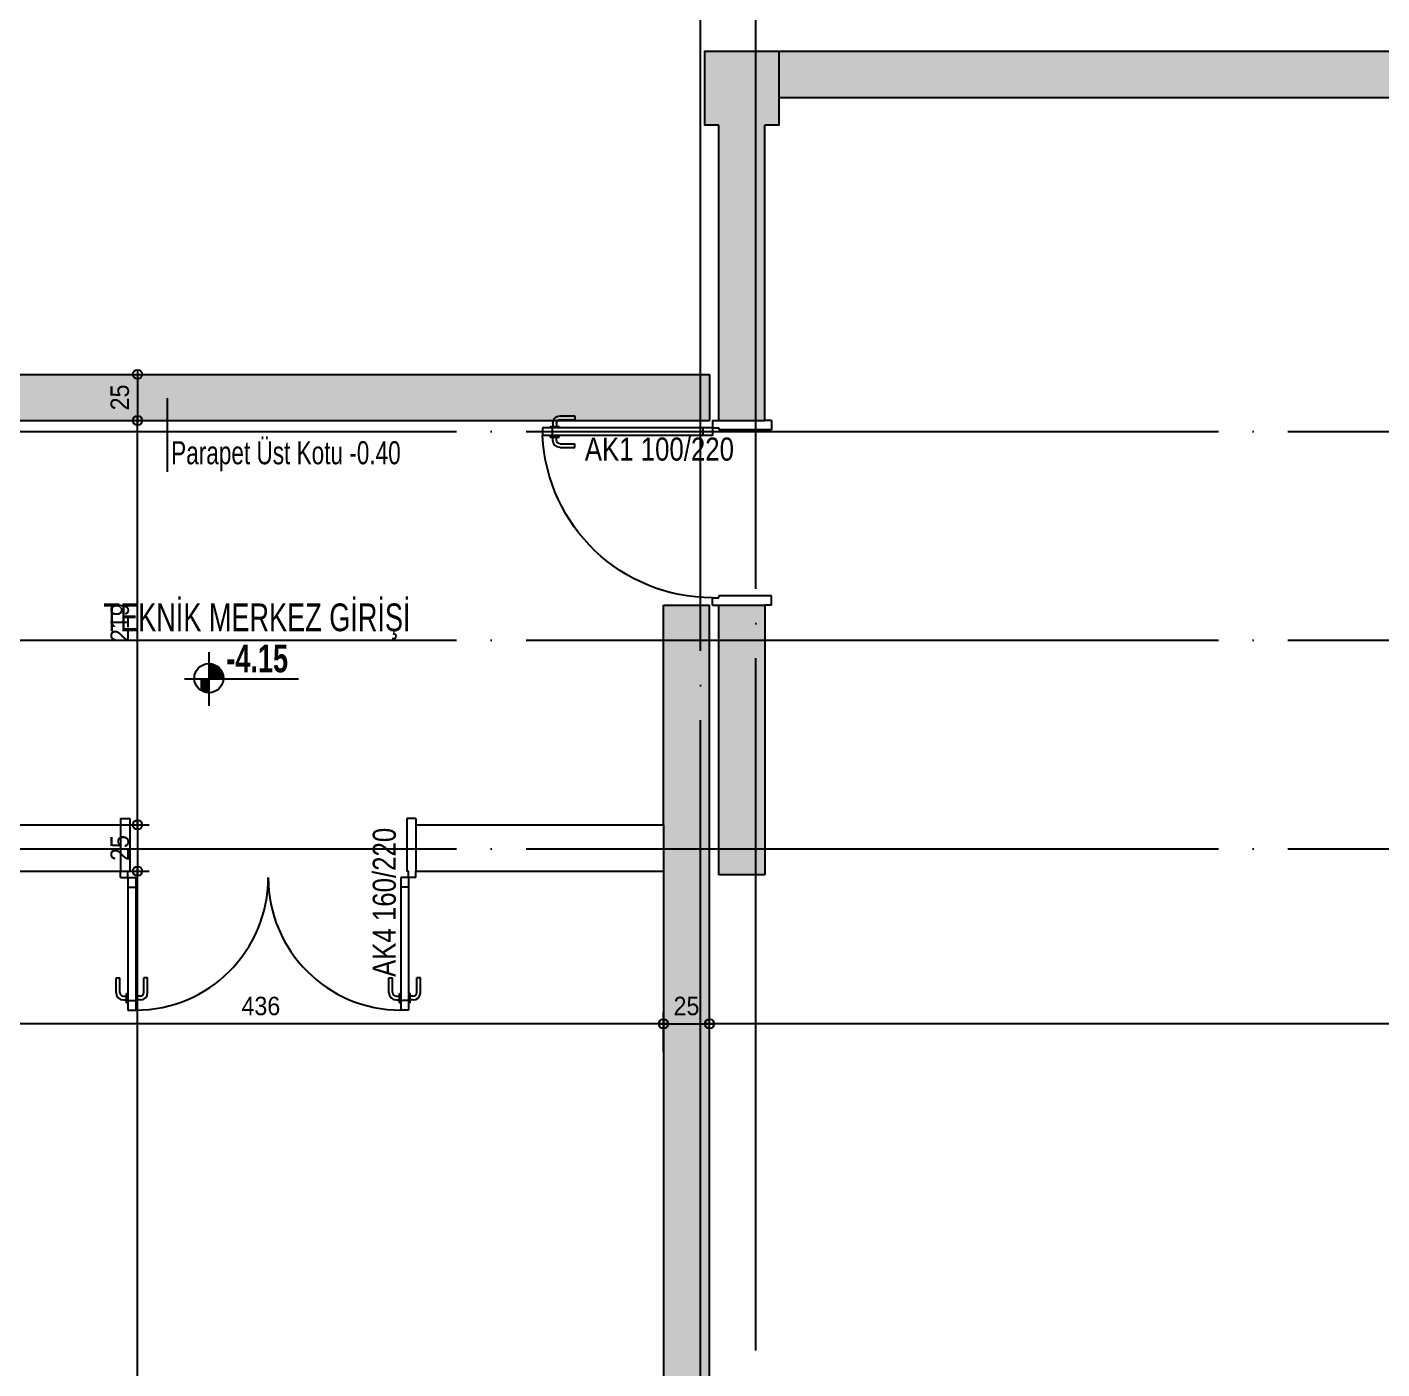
# Model space of a CAD drawing. Extents: x 460786 to 545292, y 30998 to 41694.
# Drawn here: x 480173 to 480907, y 40386 to 41112 of the extents above; entities that cross this region are included whole.
import ezdxf

# ---------------------------------------------------------------- set-up
doc = ezdxf.new("R2010")
doc.units = 0
doc.header["$LTSCALE"] = 50
doc.header["$MEASUREMENT"] = 0
doc.header["$PDMODE"] = 35
doc.linetypes.add('DASHDOT', pattern=[5.5, 5, -0.25, 0, -0.25])
doc.layers.get('0').update_dxf_attribs({"linetype": 'CONTINUOUS'})
doc.layers.get('Defpoints').update_dxf_attribs({"linetype": 'CONTINUOUS'})
for name, color, linetype in [('A-Aks Dikey', 12, 'DASHDOT'), ('A-Aks Yatay', 12, 'DASHDOT'), ('A-Betonarme', 6, 'CONTINUOUS'), ('A-Duvar', 7, 'CONTINUOUS'), ('A-Kapı', 2, 'CONTINUOUS'), ('A-Kot', 3, 'CONTINUOUS'), ('A-mahal adi', 1, 'CONTINUOUS'), ('A-Olcu  IC Yatay', 8, 'CONTINUOUS'), ('A-Olcu Ic Dikey', 8, 'CONTINUOUS'), ('A-Poz-Kapı', 4, 'CONTINUOUS'), ('A-Tarama 1', 9, 'CONTINUOUS'), ('A-Yazı 2', 205, 'CONTINUOUS')]:
    doc.layers.add(name, color=color, linetype=linetype)
doc.styles.add('blkan', font='arial.ttf', dxfattribs={"width": 0.9, "height": 12.5})
doc.styles.get("Standard").update_dxf_attribs({"font": 'arial.ttf', "width": 0.9})
doc.styles.add('YAZI', font='arialbd.ttf', dxfattribs={"width": 0.9, "height": 150})
doc.dimstyles.new('EXIT', dxfattribs={"dimscale": 50, "dimtxt": 0.23, "dimasz": 0.03, "dimexe": 0.125, "dimexo": 0.5, "dimgap": 0.09, "dimtad": 1, "dimzin": 1, "dimdsep": 46, "dimtxsty": 'Standard', "dimblk": 'TICK', "dimcen": 0.2, "dimadec": 0, "dimazin": 0, "dimtfac": 1, "dimtix": 1, "dimtofl": 0, "dimtmove": 2, "dimatfit": 3, "dimldrblk": 'TICK', "dimfxl": 1, "dimtolj": 1, "dimtzin": 1, "dimarcsym": 0})
pattern_1 = [(225, (-999.023, 1950.459), (5.30330086, -5.30330086), []), (225, (-1004.3264, 1950.459), (5.30330086, -5.30330086), [3.75, -1.875])]

# ---------------------------------------------------------------- blocks, each defined once
blk = doc.blocks.new('kapı L 160p 25')
at = {"ltscale": 20}
for p, q in [((14, 75.3), (18.2, 75.3)), ((14, 3.5), (14, 75.3)), ((18.2, 3.5), (18.2, 75.3)), ((166, 75.3), (161.8, 75.3)), ((161.8, 3.5), (161.8, 75.3)), ((166, 3.5), (166, 75.3)), ((11.55, 69.8), (13.2, 69.8)), ((11.55, 67.8), (13.2, 67.8)), ((13.2, 71.3), (14, 71.3)), ((13.2, 71.3), (13.2, 66.3)), ((13.2, 66.3), (14, 66.3)), ((13.2, 66.3), (14, 66.3)), ((14, 70.09), (18.2, 70.09)), ((19, 71.3), (18.2, 71.3)), ((19, 66.3), (18.2, 66.3)), ((19, 71.3), (19, 66.3)), ((20.65, 69.8), (19, 69.8)), ((20.65, 67.8), (19, 67.8)), ((159.35, 69.8), (161, 69.8)), ((159.35, 67.8), (161, 67.8)), ((161, 71.3), (161.8, 71.3)), ((161, 71.3), (161, 66.3)), ((161, 66.3), (161.8, 66.3)), ((166, 70.09), (161.8, 70.09)), ((166.8, 71.3), (166, 71.3)), ((166.8, 66.3), (166, 66.3)), ((166.8, 66.3), (166, 66.3)), ((166.8, 71.3), (166.8, 66.3)), ((168.45, 69.8), (166.8, 69.8)), ((168.45, 67.8), (166.8, 67.8)), ((7.55, 65.8), (7.55, 57.8)), ((9.55, 65.8), (9.55, 57.8)), ((22.65, 65.8), (22.65, 57.8)), ((24.65, 65.8), (24.65, 57.8)), ((155.35, 65.8), (155.35, 57.8)), ((157.35, 65.8), (157.35, 57.8)), ((170.45, 65.8), (170.45, 57.8)), ((172.45, 65.8), (172.45, 57.8)), ((7.55, 57.8), (9.55, 57.8)), ((24.65, 57.8), (22.65, 57.8)), ((155.35, 57.8), (157.35, 57.8)), ((172.45, 57.8), (170.45, 57.8)), ((14, 8.71), (18.2, 8.71)), ((166, 8.71), (161.8, 8.71)), ((10, 3.5), (14, 3.5)), ((10, 3.5), (10, 0)), ((14, 3.5), (18.2, 3.5)), ((14, 3.5), (14, 0)), ((14, 0), (15, 0)), ((15, -28.5), (15, 0)), ((166, 3.5), (161.8, 3.5)), ((165, -28.5), (165, 0)), ((166, 0), (165, 0)), ((170, 3.5), (166, 3.5)), ((166, 3.5), (166, 0)), ((170, 3.5), (170, 0)), ((10, -28.5), (10, -25)), ((10, -28.5), (15, -28.5)), ((170, -28.5), (165, -28.5)), ((170, -28.5), (170, -25))]:
    blk.add_line(p, q, dxfattribs=at)
for centre, start, end in [((18.2, 3.5), 0, 90), ((161.8, 3.5), 90, 180)]:
    blk.add_arc(centre, 71.8, start, end)
for centre, radius, start, end in [((11.55, 65.8), 4, 90, 180), ((11.55, 65.8), 2, 90, 180), ((20.65, 65.8), 4, 0, 90), ((20.65, 65.8), 2, 0, 90), ((159.35, 65.8), 4, 90, 180), ((159.35, 65.8), 2, 90, 180), ((168.45, 65.8), 4, 0, 90), ((168.45, 65.8), 2, 0, 90)]:
    blk.add_arc(centre, radius, start, end, dxfattribs=at)
at = {"layer": 'A-Poz-Kapı', "width": 0.8}
blk.add_attdef('POZNO', (39.98, -15.16), '', height=12.5, rotation=90, dxfattribs=at)
blk = doc.blocks.new('kot-p200')
for p, q in [((11, 26), (11, -46.7)), ((13.6, 10.3), (13.6, -10.4)), ((16.2, 9.8), (16.2, -10.4)), ((18.9, 8.9), (18.9, -10.4)), ((21.5, 7.5), (21.5, -10.4)), ((24.1, 5.6), (24.1, -10.4)), ((26.7, 2.8), (26.7, -10.4)), ((132.5, -10.4), (-21.8, -10.4)), ((0.5, -10.4), (0.5, -25.8)), ((3.1, -10.4), (3.1, -27.2)), ((5.7, -10.4), (5.7, -28.1)), ((8.4, -10.4), (8.4, -28.7)), ((29.4, -1.8), (29.4, -10.4))]:
    blk.add_line(p, q)
blk.add_circle((11.1, -9.2), 19.7)
at = {"style": 'YAZI', "width": 0.7}
blk.add_attdef('KABAKOT', (34.7, -1.3), '', height=37.5, dxfattribs=at)
blk = doc.blocks.new('kapı L 100p 25')
at = {"ltscale": 20}
for p, q in [((4, 95.4), (8.2, 95.4)), ((4, 3.5), (4, 95.4)), ((8.2, 3.5), (8.2, 95.4)), ((1.55, 89.9), (3.2, 89.9)), ((3.2, 91.4), (4, 91.4)), ((3.2, 91.4), (3.2, 86.4)), ((4, 90.2), (8.2, 90.2)), ((9, 91.4), (8.2, 91.4)), ((9, 91.4), (9, 86.4)), ((10.65, 89.9), (9, 89.9)), ((-2.45, 85.9), (-2.45, 77.9)), ((-0.45, 85.9), (-0.45, 77.9)), ((1.55, 87.9), (3.2, 87.9)), ((3.2, 86.4), (4, 86.4)), ((3.2, 86.4), (4, 86.4)), ((9, 86.4), (8.2, 86.4)), ((10.65, 87.9), (9, 87.9)), ((12.65, 85.9), (12.65, 77.9)), ((14.65, 85.9), (14.65, 77.9)), ((-2.45, 77.9), (-0.45, 77.9)), ((14.65, 77.9), (12.65, 77.9)), ((4, 8.71), (8.2, 8.71)), ((0, 3.5), (4, 3.5)), ((0, 3.5), (0, 0)), ((4, 3.5), (8.2, 3.5)), ((4, 3.5), (4, 0)), ((100, 3.5), (96, 3.5)), ((96, 3.5), (96, 0)), ((100, 3.5), (100, 0)), ((4, 0), (5, 0)), ((5, -28.5), (5, 0)), ((95, -28.5), (95, 0)), ((96, 0), (95, 0)), ((0, -28.5), (0, -25)), ((0, -28.5), (5, -28.5)), ((100, -28.5), (95, -28.5)), ((100, -28.5), (100, -25))]:
    blk.add_line(p, q, dxfattribs=at)
blk.add_arc((4, 3.5), 92, 0, 87.38341)
for centre, radius, start, end in [((1.55, 85.9), 4, 90, 180), ((10.65, 85.9), 4, 0, 90), ((1.55, 85.9), 2, 90, 180), ((10.65, 85.9), 2, 0, 90)]:
    blk.add_arc(centre, radius, start, end, dxfattribs=at)
at = {"layer": 'A-Poz-Kapı', "width": 0.8}
blk.add_attdef('POZNO', (30.17, -13.46), '', height=12.5, rotation=90, dxfattribs=at)
blk = doc.blocks.new('TICK', base_point=(53.7, 38.06))
blk.add_line((55.37, 38.06), (52.04, 38.06))
blk.add_circle((53.7, 38.06), 1.67)
blk = doc.blocks.new('*D850')
at = {"layer": 'A-Olcu  IC Yatay', "color": 0, "lineweight": -2, "transparency": 16777216}
for p, q in [((480081.58, 40557.46), (480081.58, 40578.71)), ((480517.58, 40557.46), (480517.58, 40578.71)), ((480516.08, 40572.46), (480083.08, 40572.46))]:
    blk.add_line(p, q, dxfattribs=at)
at = {"layer": 'Defpoints', "color": 0, "transparency": 16777216}
for p in [(480081.58, 40572.46), (480081.58, 40532.46), (480517.58, 40532.46)]:
    blk.add_point(p, dxfattribs=at)
at = {"layer": 'A-Olcu  IC Yatay', "color": 0, "lineweight": -2, "transparency": 16777216, "xscale": 1.5, "yscale": 1.5, "zscale": 1.5}
for p, rotation in [((480081.58, 40572.46), 180.0000000000421), ((480517.58, 40572.46), 4.204636638860393e-11)]:
    blk.add_blockref('TICK', p, dxfattribs=dict(at, rotation=rotation))
at = {"layer": 'A-Olcu  IC Yatay', "color": 0, "transparency": 16777216, "insert": (480299.58, 40582.07), "char_height": 10, "attachment_point": 5}
blk.add_mtext('\\A1;436', dxfattribs=at)
blk = doc.blocks.new('*D851')
at = {"layer": 'A-Olcu  IC Yatay', "color": 0, "lineweight": -2, "transparency": 16777216}
for p, q in [((480517.58071, 40557.46265), (480517.58071, 40578.71265)), ((480542.58071, 40557.46265), (480542.58071, 40578.71265)), ((480519.08071, 40572.46265), (480541.08071, 40572.46265))]:
    blk.add_line(p, q, dxfattribs=at)
at = {"layer": 'Defpoints', "color": 0, "transparency": 16777216}
for p in [(480542.58071, 40572.46265), (480517.58071, 40532.46265), (480542.58071, 40532.46265)]:
    blk.add_point(p, dxfattribs=at)
at = {"layer": 'A-Olcu  IC Yatay', "color": 0, "lineweight": -2, "transparency": 16777216, "xscale": 1.5, "yscale": 1.5, "zscale": 1.5, "rotation": 180}
blk.add_blockref('TICK', (480517.58071, 40572.46265), dxfattribs=at)
at = {"layer": 'A-Olcu  IC Yatay', "color": 0, "lineweight": -2, "transparency": 16777216, "xscale": 1.5, "yscale": 1.5, "zscale": 1.5}
blk.add_blockref('TICK', (480542.58071, 40572.46265), dxfattribs=at)
at = {"layer": 'A-Olcu  IC Yatay', "color": 0, "transparency": 16777216, "insert": (480530.08071, 40582.06838), "char_height": 10, "attachment_point": 5}
blk.add_mtext('\\A1;25', dxfattribs=at)
blk = doc.blocks.new('*D852')
at = {"layer": 'A-Olcu  IC Yatay', "color": 0, "lineweight": -2, "transparency": 16777216}
for p, q in [((480542.58071, 40557.46265), (480542.58071, 40578.71265)), ((482026.58071, 40557.46265), (482026.58071, 40578.71265)), ((482025.08071, 40572.46265), (480544.08071, 40572.46265))]:
    blk.add_line(p, q, dxfattribs=at)
at = {"layer": 'Defpoints', "color": 0, "transparency": 16777216}
for p in [(480542.58071, 40572.46265), (480542.58071, 40532.46265), (482026.58071, 40532.46265)]:
    blk.add_point(p, dxfattribs=at)
at = {"layer": 'A-Olcu  IC Yatay', "color": 0, "lineweight": -2, "transparency": 16777216, "xscale": 1.5, "yscale": 1.5, "zscale": 1.5}
for p, rotation in [((480542.58071, 40572.46265), 180.0000000000499), ((482026.58071, 40572.46265), 4.996003610813204e-11)]:
    blk.add_blockref('TICK', p, dxfattribs=dict(at, rotation=rotation))
at = {"layer": 'A-Olcu  IC Yatay', "color": 0, "transparency": 16777216, "insert": (481284.58071, 40582.06838), "char_height": 10, "attachment_point": 5}
blk.add_mtext('\\A1;1484', dxfattribs=at)
blk = doc.blocks.new('*D885')
at = {"layer": 'A-Olcu Ic Dikey', "color": 0, "lineweight": -2, "transparency": 16777216}
for p, q in [((480217.81, 40899.23), (480239.06, 40899.23)), ((480232.81, 40681.7), (480232.81, 40897.73)), ((480217.81, 40680.2), (480239.06, 40680.2))]:
    blk.add_line(p, q, dxfattribs=at)
at = {"layer": 'Defpoints', "color": 0, "transparency": 16777216}
for p in [(480192.81, 40899.23), (480232.81, 40899.23), (480192.81, 40680.2)]:
    blk.add_point(p, dxfattribs=at)
at = {"layer": 'A-Olcu Ic Dikey', "color": 0, "lineweight": -2, "transparency": 16777216, "xscale": 1.5, "yscale": 1.5, "zscale": 1.5}
for p, rotation in [((480232.81, 40899.23), 90), ((480232.81, 40680.2), 270)]:
    blk.add_blockref('TICK', p, dxfattribs=dict(at, rotation=rotation))
at = {"layer": 'A-Olcu Ic Dikey', "color": 0, "transparency": 16777216, "insert": (480223.21, 40789.72), "char_height": 10, "attachment_point": 5, "rotation": 90}
blk.add_mtext('\\A1;219', dxfattribs=at)
blk = doc.blocks.new('*D886')
at = {"layer": 'A-Olcu Ic Dikey', "color": 0, "lineweight": -2, "transparency": 16777216}
for p, q in [((480217.81, 40924.23), (480239.06, 40924.23)), ((480232.81, 40922.73), (480232.81, 40900.73)), ((480217.81, 40899.23), (480239.06, 40899.23))]:
    blk.add_line(p, q, dxfattribs=at)
at = {"layer": 'Defpoints', "color": 0, "transparency": 16777216}
for p in [(480192.81, 40924.23), (480192.81, 40899.23), (480232.81, 40899.23)]:
    blk.add_point(p, dxfattribs=at)
at = {"layer": 'A-Olcu Ic Dikey', "color": 0, "lineweight": -2, "transparency": 16777216, "xscale": 1.5, "yscale": 1.5, "zscale": 1.5}
for p, rotation in [((480232.81, 40924.23), 90), ((480232.81, 40899.23), 270)]:
    blk.add_blockref('TICK', p, dxfattribs=dict(at, rotation=rotation))
at = {"layer": 'A-Olcu Ic Dikey', "color": 0, "transparency": 16777216, "insert": (480223.21, 40911.73), "char_height": 10, "attachment_point": 5, "rotation": 90}
blk.add_mtext('\\A1;25', dxfattribs=at)
blk = doc.blocks.new('*D887')
at = {"layer": 'A-Olcu Ic Dikey', "color": 0, "lineweight": -2, "transparency": 16777216}
for p, q in [((480217.81, 40680.2), (480239.06, 40680.2)), ((480232.81, 40678.7), (480232.81, 40656.7)), ((480217.81, 40655.2), (480239.06, 40655.2))]:
    blk.add_line(p, q, dxfattribs=at)
at = {"layer": 'Defpoints', "color": 0, "transparency": 16777216}
for p in [(480192.81, 40680.2), (480192.81, 40655.2), (480232.81, 40655.2)]:
    blk.add_point(p, dxfattribs=at)
at = {"layer": 'A-Olcu Ic Dikey', "color": 0, "lineweight": -2, "transparency": 16777216, "xscale": 1.5, "yscale": 1.5, "zscale": 1.5}
for p, rotation in [((480232.81, 40680.2), 90), ((480232.81, 40655.2), 270)]:
    blk.add_blockref('TICK', p, dxfattribs=dict(at, rotation=rotation))
at = {"layer": 'A-Olcu Ic Dikey', "color": 0, "transparency": 16777216, "insert": (480223.21, 40667.7), "char_height": 10, "attachment_point": 5, "rotation": 90}
blk.add_mtext('\\A1;25', dxfattribs=at)
blk = doc.blocks.new('*D888')
at = {"layer": 'A-Olcu Ic Dikey', "color": 0, "lineweight": -2, "transparency": 16777216}
for p, q in [((480217.81, 40655.2), (480239.06, 40655.2)), ((480232.81, 38985.7), (480232.81, 40653.7)), ((480217.81, 38984.2), (480239.06, 38984.2))]:
    blk.add_line(p, q, dxfattribs=at)
at = {"layer": 'Defpoints', "color": 0, "transparency": 16777216}
for p in [(480192.81, 40655.2), (480232.81, 40655.2), (480192.81, 38984.2)]:
    blk.add_point(p, dxfattribs=at)
at = {"layer": 'A-Olcu Ic Dikey', "color": 0, "lineweight": -2, "transparency": 16777216, "xscale": 1.5, "yscale": 1.5, "zscale": 1.5}
for p, rotation in [((480232.81, 40655.2), 90), ((480232.81, 38984.2), 270)]:
    blk.add_blockref('TICK', p, dxfattribs=dict(at, rotation=rotation))
at = {"layer": 'A-Olcu Ic Dikey', "color": 0, "transparency": 16777216, "insert": (480223.21, 39819.7), "char_height": 10, "attachment_point": 5, "rotation": 90}
blk.add_mtext('\\A1;1671', dxfattribs=at)

msp = doc.modelspace()

# ---------------------------------------------------------------- hatches: boundary and pattern name
at = {"layer": 'A-Tarama 1'}
h = msp.add_hatch(dxfattribs=at)
h.set_pattern_fill('ANSI33', color=256, scale=30, angle=180, style=0)
h.set_pattern_definition(pattern_1)
h.paths.add_polyline_path([(481000.58, 41099.23), (480580.08, 41099.23), (480580.08, 41074.23), (481000.58, 41074.23)])
h.paths.add_polyline_path([(481452.58, 41099.23), (481040.58, 41099.23), (481040.58, 41074.23), (481452.58, 41074.23)])
h.paths.add_polyline_path([(481905.58, 41099.23), (481492.58, 41099.23), (481492.58, 41074.23), (481905.58, 41074.23)])
h.paths.add_polyline_path([(482390.58, 40768.2), (482810.58, 40768.2), (482810.58, 40793.2), (482365.58, 40793.2), (482365.58, 40679.2), (481938.58, 40679.2), (481938.58, 41059.23), (481913.58, 41059.23), (481913.58, 40654.2), (482026.58, 40654.2), (482026.58, 40341.2), (481913.58, 40341.2), (481913.58, 40316.2), (482051.58, 40316.2), (482051.58, 40654.2), (482390.58, 40654.2)])
h.paths.add_polyline_path([(482850.58, 40793.2), (482810.58, 40793.2), (482810.58, 40753.2), (482850.58, 40753.2)])
h.paths.add_polyline_path([(483262.58, 40793.2), (482850.58, 40793.2), (482850.58, 40768.2), (483262.58, 40768.2)])
h.paths.add_polyline_path([(483302.58, 40793.2), (483262.58, 40793.2), (483262.58, 40753.2), (483302.58, 40753.2)])
h.paths.add_polyline_path([(483747.58, 40793.2), (483302.58, 40793.2), (483302.58, 40768.2), (483722.58, 40768.2), (483722.58, 40653.23), (484062.58, 40653.23), (484062.58, 40315.7), (484200.58, 40315.7), (484200.58, 40340.7), (484087.58, 40340.7), (484087.58, 40653.23), (484200.58, 40653.23), (484200.58, 40880.2), (484673.54, 40880.2, -0.188312), (484679.22, 38960.85), (484663.51, 38976.56), (484641.03, 38999.04), (484612.75, 38970.75), (484641.03, 38942.47), (484651.64, 38953.07), (484849.63, 38755.08), (484839.02, 38744.48), (484867.31, 38716.19), (484895.59, 38744.48), (484867.31, 38772.76), (484698.58, 38941.49, 0.188359), (484700.46, 40880.2), (484700.58, 40880.2), (484700.58, 40905.2), (484690.58, 40905.2), (484175.58, 40905.2), (484175.58, 40678.23), (483747.58, 40678.23)])
h.paths.add_polyline_path([(484867.31, 38716.19), (484849.63, 38733.87), (484651.64, 38535.88), (484669.32, 38518.2)])
h.paths.add_polyline_path([(484669.32, 38518.2), (484651.64, 38535.88), (484641.03, 38546.49), (484630.43, 38535.88), (484432.44, 38733.87), (484443.04, 38744.48), (484414.76, 38772.76), (484386.47, 38744.48), (484414.76, 38716.19), (484517.87, 38613.08, -0.058232), (484199.07, 38083.35), (484216.77, 38065.65, 0.057688), (484536.26, 38594.69), (484612.75, 38518.2), (484641.03, 38489.92)])
h.paths.add_polyline_path([(484216.77, 38065.65), (484188.48, 38093.94), (484160.2, 38065.65), (484160.65, 38065.2), (484188.48, 38037.37)])
h.paths.add_polyline_path([(483753.61, 38507.6), (483764.22, 38518.2), (483747.58, 38534.84), (483747.58, 38958.2), (483747.58, 39071.2), (483797.58, 39071.2), (483797.58, 39096.2), (483722.58, 39096.2), (483722.58, 38983.2), (483302.58, 38983.2), (483302.58, 38998.2), (483262.58, 38998.2), (483262.58, 38983.2), (482850.58, 38983.2), (482850.58, 38998.2), (482810.58, 38998.2), (482810.58, 38983.2), (482389.58, 38983.2), (482389.58, 39096.2), (482051.58, 39096.2), (482051.58, 39435.2), (481913.58, 39435.2), (481913.58, 39410.2), (482026.58, 39410.2), (482026.58, 39096.2), (481913.58, 39096.2), (481913.58, 38989.73, -0.319664), (480580.58, 38989.73), (480580.58, 38999.2), (480547.58, 38999.2), (480547.58, 38959.2), (480580.58, 38959.2, 0.311372), (481913.58, 38959.2), (481913.58, 38958.2), (481938.58, 38958.2), (481938.58, 39071.2), (482364.58, 39071.2), (482364.58, 38958.2), (483722.58, 38958.2), (483722.58, 38533.13), (483707.65, 38518.2), (483735.94, 38489.92), (484160.2, 38065.65), (484177.88, 38083.33)])
h.paths.add_polyline_path([(481492.58, 38991.2), (481452.58, 38991.2), (481452.58, 38951.2), (481492.58, 38951.2)], flags=17)
h.paths.add_polyline_path([(481040.58, 38991.2), (481000.58, 38991.2), (481000.58, 38951.2), (481040.58, 38951.2)], flags=17)
h.paths.add_polyline_path([(480542.58, 38999.2), (480542.58, 39629.2), (480542.58, 39669.2), (480542.58, 39790.2), (480517.58, 39790.2), (480517.58, 39669.2), (480509.58, 39669.2), (480509.58, 39629.2), (480517.58, 39629.2), (480517.58, 38999.2), (480510.08, 38999.2), (480510.08, 38984.2), (480104.58, 38984.2), (480104.58, 38991.2), (480064.58, 38991.2), (480064.58, 38984.2), (479643.08, 38984.2), (479643.08, 38990.48), (479618.08, 38990.48), (479618.08, 38975.48), (479403.85, 38761.25), (479355.77, 38809.34), (479338.09, 38791.66), (479386.18, 38743.58), (479182.88, 38540.28), (479177.93, 38545.23), (479149.65, 38516.95), (479154.6, 38512), (478956.61, 38314.01), (478951.66, 38318.96), (478923.37, 38290.68), (478928.32, 38285.73), (478735.99, 38093.39), (478730.33, 38099.05), (478702.05, 38070.76), (478730.33, 38042.48), (478758.62, 38070.76), (478753.67, 38075.71), (478946, 38268.05), (478951.66, 38262.39), (478979.94, 38290.68), (478974.29, 38296.33), (479172.28, 38494.32), (479177.93, 38488.66), (479206.22, 38516.95), (479200.56, 38522.61), (479637.16, 38959.2), (480064.58, 38959.2), (480064.58, 38951.2), (480104.58, 38951.2), (480104.58, 38959.2), (480532, 38959.2), (480542.58, 38959.2)])
h.paths.add_polyline_path([(480579.58, 39669.2), (480547.58, 39669.2), (480547.58, 39629.2), (480579.58, 39629.2)])
h.paths.add_polyline_path([(480542.58, 40799.23), (480517.58, 40799.23), (480517.58, 40680.2), (480517.58, 40122.2), (480502.58, 40122.2), (480502.58, 40082.2), (480517.58, 40082.2), (480517.58, 39950.2), (480542.58, 39950.2)])
h.paths.add_polyline_path([(480580.58, 40122.2), (480547.58, 40122.2), (480547.58, 40082.2), (480580.58, 40082.2)])
h.paths.add_polyline_path([(480572.58, 40799.23), (480547.58, 40799.23), (480547.58, 40653.23), (480572.58, 40653.23)])
h.paths.add_polyline_path([(481040.58, 40800.2), (481000.58, 40800.2), (481000.58, 40760.2), (481040.58, 40760.2)])
h.paths.add_polyline_path([(481492.58, 40800.2), (481452.58, 40800.2), (481452.58, 40760.2), (481492.58, 40760.2)])
h.paths.add_polyline_path([(479651.58, 40774.23), (479727.58, 40774.23), (479727.58, 40799.23), (479611.58, 40799.23), (479611.58, 40759.23), (479651.58, 40759.23)])
h.paths.add_polyline_path([(480104.58, 40799.23), (480064.58, 40799.23), (479987.58, 40799.23), (479987.58, 40774.23), (480064.58, 40774.23), (480064.58, 40759.23), (480071.58, 40759.23), (480071.58, 40655.2), (480096.58, 40655.2), (480096.58, 40759.23), (480104.58, 40759.23)])
h.paths.add_polyline_path([(478817.94, 40799.23), (478576.94, 40799.23), (478576.94, 40774.23), (478701.94, 40774.23), (478701.94, 40759.23), (478741.94, 40759.23), (478741.94, 40774.23), (478817.94, 40774.23)])
h.paths.add_polyline_path([(479198.58, 40799.23), (479077.94, 40799.23), (479077.94, 40774.23), (479158.58, 40774.23), (479158.58, 40759.23), (479198.58, 40759.23)])
h.paths.add_polyline_path([(479414.58, 40799.23), (479395.58, 40799.23), (479395.58, 40774.23), (479414.58, 40774.23)])
h.paths.add_polyline_path([(477836.9, 40328.2), (478282.94, 40774.23), (478446.94, 40774.23), (478446.94, 40799.23), (478272.58, 40799.23), (477801.55, 40328.2), (477945.09, 40184.66), (477962.77, 40202.34)])
h.paths.add_polyline_path([(477583.08, 40288.98), (477582.74, 40262.14, -0.09605), (477673.92, 40200.57), (477691.59, 40218.25, 0.104246)])
h.paths.add_polyline_path([(477713.51, 40204.81), (477695.84, 40222.49), (477662.6, 40189.26), (477680.28, 40171.58)])
h.paths.add_polyline_path([(477588.36, 40079.66), (477598.96, 40069.05), (477627.25, 40097.33), (477616.64, 40107.94), (477630.78, 40122.08), (477613.11, 40139.76), (477570.68, 40097.33), (477372.69, 39899.34), (477344.4, 39871.06), (477251.77, 39778.43), (477269.45, 39760.75), (477362.08, 39853.38), (477372.69, 39842.77), (477400.97, 39871.06), (477390.37, 39881.67)])
h.paths.add_polyline_path([(477206.15, 39891.45), (477179.46, 39891.1, 0.107835), (477251.77, 39778.43), (477269.45, 39796.11, -0.099991)])
h.paths.add_polyline_path([(477145.71, 39672.36), (477123.08, 39649.73), (477151.36, 39621.45), (477173.99, 39644.08)])
h.paths.add_polyline_path([(477147.83, 39617.91), (477119.54, 39646.2), (477096.92, 39623.57), (477125.2, 39595.29)])
h.paths.add_polyline_path([(477147.83, 39617.91), (477130.15, 39600.24), (477775.74, 38954.65), (477770.79, 38949.7), (477799.07, 38921.41), (477804.02, 38926.36), (478002.01, 38728.37), (477997.06, 38723.42), (478025.35, 38695.14), (478030.3, 38700.09), (478228.29, 38502.1), (478223.34, 38497.15), (478251.62, 38468.87), (478256.57, 38473.82), (478454.56, 38275.83), (478449.61, 38270.88), (478477.9, 38242.59), (478500.52, 38265.22)])
h.paths.add_polyline_path([(478045.85, 38772.21), (478040.91, 38767.27), (477941.91, 38866.26), (477924.23, 38848.58), (478051.51, 38721.3), (478504.06, 38268.75), (478532.34, 38297.04), (478527.39, 38301.99), (478719.73, 38494.32), (478724.68, 38489.37), (478752.96, 38517.66), (478748.01, 38522.61), (478946, 38720.6), (478950.95, 38715.65), (478979.24, 38743.93), (478974.29, 38748.88), (479177.58, 38952.17), (479224.96, 38904.8), (479242.63, 38922.47), (479190.08, 38975.03), (479190.08, 38990.03), (479165.08, 38990.03), (479165.08, 38975.03), (478956.61, 38766.56), (478950.95, 38772.21), (478922.67, 38743.93), (478928.32, 38738.27), (478730.33, 38540.28), (478724.68, 38545.94), (478696.39, 38517.66), (478702.05, 38512), (478504.06, 38314.01), (478498.4, 38319.67), (478493.45, 38314.72), (478295.46, 38512.71), (478300.41, 38517.66), (478272.13, 38545.94), (478267.18, 38540.99), (478069.19, 38738.98), (478074.14, 38743.93)])
h = msp.add_hatch(dxfattribs=at)
h.set_pattern_fill('ANSI33', color=256, scale=30, angle=180, style=0)
h.set_pattern_definition(pattern_1)
h.paths.add_polyline_path([(484168.58, 38538.2), (484208.58, 38538.2), (484208.58, 38498.2), (484168.58, 38498.2)])
h.paths.add_polyline_path([(485291.57, 38291.93), (485319.85, 38320.21), (485348.14, 38291.93), (485319.85, 38263.64)])
h.paths.add_polyline_path([(485093.58, 38093.94), (485065.3, 38065.65), (485093.58, 38037.37), (485121.86, 38065.65)])
h.paths.add_polyline_path([(485065.3, 38518.2), (485093.58, 38546.49), (485121.86, 38518.2), (485093.58, 38489.92)])
h.paths.add_polyline_path([(484867.31, 38320.21), (484839.02, 38291.93), (484867.31, 38263.64), (484895.59, 38291.93)])
h.paths.add_polyline_path([(481905.58, 41099.23), (481945.58, 41099.23), (481945.58, 41059.23), (481905.58, 41059.23)])
h.paths.add_polyline_path([(481452.58, 41099.23), (481492.58, 41099.23), (481492.58, 41059.23), (481452.58, 41059.23)])
h.paths.add_polyline_path([(481000.58, 41099.23), (481040.58, 41099.23), (481040.58, 41059.23), (481000.58, 41059.23)])
h.paths.add_polyline_path([(479827.58, 40899.23), (479843.04, 40924.23), (480542.58, 40924.23), (480542.58, 40899.23)])
h.paths.add_polyline_path([(480547.58, 41059.23), (480540.08, 41059.23), (480540.08, 41099.23), (480580.08, 41099.23), (480580.08, 41059.23), (480572.58, 41059.23), (480572.58, 40899.23), (480547.58, 40899.23)])
edge = h.paths.add_edge_path()
edge.add_line((481492.58, 41074.23), (481905.58, 41074.23))
edge.add_line((481492.58, 41099.23), (481905.58, 41099.23))
edge.add_line((481040.58, 41074.23), (481452.58, 41074.23))
edge.add_line((481040.58, 41099.23), (481452.58, 41099.23))
edge.add_line((480580.08, 41074.23), (481000.58, 41074.23))
edge.add_line((480580.08, 41099.23), (481000.58, 41099.23))

# ---------------------------------------------------------------- linework, layer by layer
at = {"layer": 'A-Aks Dikey', "ltscale": 1.5}
for p, q in [((480537.58, 37886.28), (480537.58, 41299.23)), ((480567.58, 37919.86), (480567.58, 41265.66))]:
    msp.add_line(p, q, dxfattribs=at)
at = {"layer": 'A-Aks Yatay', "ltscale": 1.5}
for p, q in [((477554.99, 40893.2), (485409.82, 40893.2)), ((477554.99, 40780.2), (485409.82, 40780.2)), ((477554.99, 40667.2), (485409.82, 40667.2))]:
    msp.add_line(p, q, dxfattribs=at)
at = {"layer": 'A-Betonarme'}
for p, q in [((480580.08, 41099.23), (481000.58, 41099.23)), ((480580.08, 41074.23), (481000.58, 41074.23)), ((480547.58, 40899.23), (480547.58, 41059.23)), ((480572.58, 40899.23), (480572.58, 41059.23)), ((479843.04, 40924.23), (480542.58, 40924.23)), ((480542.58, 40924.23), (480542.58, 40899.23)), ((479827.58, 40899.23), (480542.58, 40899.23)), ((480547.58, 40899.23), (480572.58, 40899.23)), ((480517.58, 40799.23), (480542.58, 40799.23)), ((480517.58, 40680.2), (480517.58, 40799.23)), ((480542.58, 39950.2), (480542.58, 40799.23)), ((480547.58, 40799.23), (480572.58, 40799.23)), ((480547.58, 40653.23), (480547.58, 40799.23)), ((480572.58, 40799.23), (480572.58, 40653.23)), ((480517.58, 40680.2), (480517.58, 40122.2)), ((480572.58, 40653.23), (480547.58, 40653.23))]:
    msp.add_line(p, q, dxfattribs=at)
msp.add_lwpolyline([(480547.58, 41059.23), (480540.08, 41059.23), (480540.08, 41099.23), (480580.08, 41099.23), (480580.08, 41059.23), (480572.58, 41059.23)], dxfattribs=at)
at = {"layer": 'A-Duvar'}
for p, q in [((480096.58, 40680.2), (480223.58, 40680.2)), ((480223.58, 40680.2), (480223.58, 40655.2)), ((480383.58, 40680.2), (480383.58, 40655.2)), ((480383.58, 40680.2), (480517.58, 40680.2)), ((480096.58, 40655.2), (480223.58, 40655.2)), ((480383.58, 40655.2), (480517.58, 40655.2))]:
    msp.add_line(p, q, dxfattribs=at)
at = {"layer": 'A-Yazı 2'}
msp.add_line((480248.93, 40871.48), (480248.93, 40911.35), dxfattribs=at)

# ---------------------------------------------------------------- block references
at = {"layer": 'A-Kapı'}
ref = msp.add_blockref('kapı L 100p 25', (480547.58, 40899.23), dxfattribs=dict(at, xscale=-1, rotation=90))
ref.add_attrib('POZNO', 'AK1 100/220', (480475.02, 40877.5), dxfattribs={"layer": 'A-Poz-Kapı', "height": 12.5, "width": 0.8})
ref = msp.add_blockref('kapı L 160p 25', (480393.58, 40655.2), dxfattribs=dict(at, rotation=180))
ref.add_attrib('POZNO', 'AK4 160/220', (480372.66, 40597.86), dxfattribs={"layer": 'A-Poz-Kapı', "height": 12.5, "rotation": 90, "width": 0.8})
at = {"layer": 'A-Kot', "xscale": 0.4000000000029104, "yscale": 0.4000000000029104, "zscale": 0.4000000000029104}
msp.add_blockref('kot-p200', (480266.99, 40763.37), dxfattribs=at).add_auto_attribs({'KABAKOT': '-4.15'})

# ---------------------------------------------------------------- texts
at = {"layer": 'A-mahal adi', "style": 'blkan', "width": 0.7}
msp.add_text('TEKNİK MERKEZ GİRİŞİ', height=15, dxfattribs=at).set_placement((480214.37, 40785.13))
at = {"layer": 'A-Yazı 2', "style": 'blkan', "width": 0.7}
msp.add_text('Parapet Üst Kotu -0.40', height=12.5, dxfattribs=at).set_placement((480250.99, 40875.54))

# ---------------------------------------------------------------- dimensions: what is measured, and where the dimension line sits
at = {"layer": 'A-Olcu  IC Yatay'}
for p1, p2, distance, picture, middle in [((480517.58, 40532.46), (480081.58, 40532.46), -40, '*D850', (480299.58, 40582.07)), ((480517.58, 40532.46), (480542.58, 40532.46), 40, '*D851', (480530.08, 40582.07)), ((482026.58, 40532.46), (480542.58, 40532.46), -40, '*D852', (481284.58, 40582.07))]:
    dim = msp.add_aligned_dim(p1=p1, p2=p2, distance=distance, dimstyle='EXIT', override={"dimtxt": 0.2, "dimdec": 1, "dimzin": 9, "dimtdec": 1}, dxfattribs=at)
    dim.commit()
    dim.dimension.update_dxf_attribs({"geometry": picture, "text_midpoint": middle})
at = {"layer": 'A-Olcu Ic Dikey'}
for p1, p2, distance, picture, middle in [((480192.81, 40924.23), (480192.81, 40899.23), 40, '*D886', (480223.21, 40911.73)), ((480192.81, 40680.2), (480192.81, 40899.23), -40, '*D885', (480223.21, 40789.72)), ((480192.81, 40680.2), (480192.81, 40655.2), 40, '*D887', (480223.21, 40667.7)), ((480192.81, 38984.2), (480192.81, 40655.2), -40, '*D888', (480223.21, 39819.7))]:
    dim = msp.add_aligned_dim(p1=p1, p2=p2, distance=distance, dimstyle='EXIT', override={"dimtxt": 0.2, "dimdec": 1, "dimzin": 9, "dimtdec": 1}, dxfattribs=at)
    dim.commit()
    dim.dimension.update_dxf_attribs({"geometry": picture, "text_midpoint": middle})

doc.saveas('drawing.dxf')
